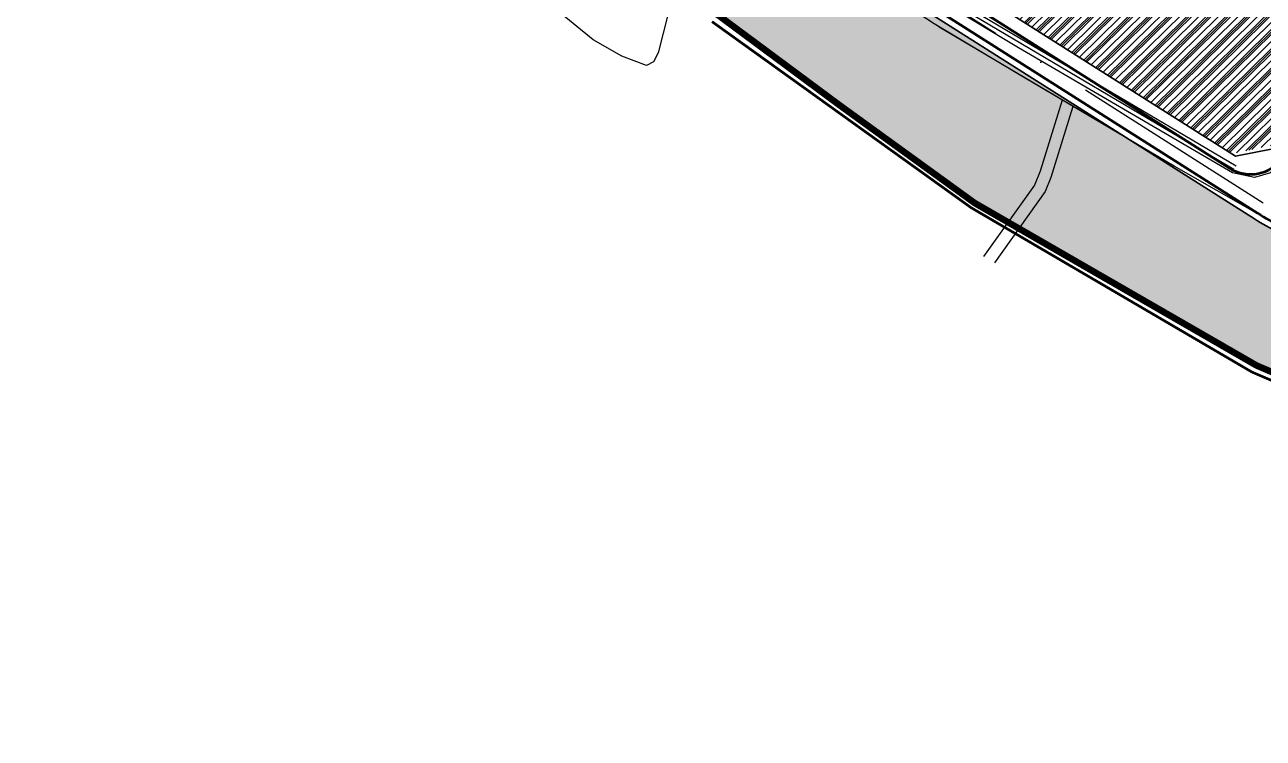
# Model space of a CAD drawing. Extents: x 577299 to 581055, y 2342699 to 2346415.
# Drawn here: x 579726 to 580291, y 2342935 to 2343260 of the extents above; entities that cross this region are included whole.
import ezdxf

# ---------------------------------------------------------------- set-up
doc = ezdxf.new("R2010")
doc.units = 0
doc.header["$LTSCALE"] = 10
doc.header["$MEASUREMENT"] = 0
for name, pattern in [('ACAD_ISO10W100', [18, 12, -3, 0, -3]), ('CENTER', [2, 1.25, -0.25, 0.25, -0.25]), ('DUONGDUT', [0.1875, 0.125, -0.0625])]:
    doc.linetypes.add(name, pattern=pattern)
for name, color, linetype in [('cayxanh', 74, 'Continuous'), ('HTCN', 192, 'Continuous'), ('HTRanhTN', 147, 'Continuous'), ('Lopduong', 7, 'Continuous'), ('Tim dg', 6, 'CENTER')]:
    doc.layers.add(name, color=color, linetype=linetype)
for name, color, linetype, lineweight in [('DuongQH', 7, 'Continuous', 60), ('r-g-t-ke', 7, 'Continuous', 20), ('whe', 142, 'Continuous', 35), ('wlong-duong', 40, 'Continuous', 53)]:
    doc.layers.add(name, color=color, linetype=linetype, lineweight=lineweight)
doc.linetypes.add('BOCAP_XAY', pattern='A,0.75,[147,LTTLL.SHX,S=0.1,R=0,X=0,Y=0],0.75', length=1.5)
pattern_1 = [(359.58224145, (-17089.4939, 4285.579), (0.015785906, 2.1650059602), [1.25, -1.25]), (59.58224145, (-17089.4939, 4285.579), (-1.8670572079, 1.0961739756), [1.25, -1.25]), (119.58224145, (-17088.861, 4286.657), (-1.8828431138, -1.0688319845), [1.25, -1.25])]

msp = doc.modelspace()

# ---------------------------------------------------------------- hatches: boundary and pattern name
at = {"layer": 'cayxanh'}
h = msp.add_hatch(dxfattribs=at)
h.set_pattern_fill('STARS', color=256, scale=10, angle=-0.4178, style=0)
h.set_pattern_definition(pattern_1)
h.paths.add_polyline_path([(580039.41, 2343328.83), (579987.92, 2343305.73), (580028.54, 2343275.09), (580159.32, 2343179.19), (580221.07, 2343143.61), (580265.97, 2343185.16)])
h = msp.add_hatch(dxfattribs=at)
h.set_pattern_fill('STARS', color=256, scale=10, angle=-0.4178, style=0)
h.set_pattern_definition(pattern_1)
h.paths.add_polyline_path([(580297.22, 2343166.01, -0.038045), (580286.85, 2343171.92), (580265.97, 2343185.16), (580221.07, 2343143.61), (580287.85, 2343105.14), (580400.21, 2343057.23), (580447.27, 2343041.01), (580496.88, 2343071.5)])
at = {"layer": 'HTCN'}
h = msp.add_hatch(dxfattribs=at)
h.set_pattern_fill('PLASTI', color=256, scale=25, angle=44.5822, style=0)
h.set_pattern_definition([(44.58224145, (-17089.494, 4285.579), (-4.387077064, 4.451522755), []), (44.58224145, (-17090.042, 4286.1354), (-4.387077064, 4.451522755), []), (44.58224145, (-17090.5906, 4286.692), (-4.387077064, 4.451522755), []), (44.58224145, (-17092.236, 4288.361), (-4.387077064, 4.451522755), [])])
h.paths.add_polyline_path([(580035.84, 2343354.19), (580276.39, 2343201.66), (580296.67, 2343205.81), (580332.06, 2343255.79), (580341.41, 2343301.61), (580355.16, 2343672.83), (580343.99, 2343684.74), (580320.73, 2343685.65), (580320.72, 2343686.56), (580111.35, 2343693.98)])

# ---------------------------------------------------------------- linework, layer by layer
at = {"layer": 'DuongQH', "linetype": 'DUONGDUT', "ltscale": 30, "extrusion": (-8.80861e-05, -0.0001149, 1), "const_width": 1.2, "elevation": 1.01}
msp.add_lwpolyline([(580039.63, 2343261.86), (580157.67, 2343177.12), (580285.71, 2343102.2), (580399.12, 2343053.53)], dxfattribs=at)
at = {"layer": 'HTRanhTN', "linetype": 'BOCAP_XAY', "ltscale": 0.5}
for points in [[(580278.45, 2343196.05), (580152.98, 2343270.15), (580031.02, 2343353.58), (579846.61, 2343508.56), (579837.23, 2343516.67), (579836.89, 2343520.79), (579835.35, 2343536.52), (579853.37, 2343556.97), (579898.99, 2343608.53)], [(579828.45, 2343522.44), (579845.49, 2343507.63), (580029.86, 2343352.2), (580152.11, 2343268.76), (580277.38, 2343194.61)]]:
    msp.add_lwpolyline(points, dxfattribs=at)
at = {"layer": 'Lopduong'}
for points in [[(580588.92, 2343030.63), (580353.49, 2343142.71), (580290.19, 2343173.21), (580250.32, 2343195.99), (580178.95, 2343238.05), (580140.9, 2343260.82), (580109.23, 2343281.7), (580048.32, 2343323.32), (580039.71, 2343329.36), (579953.29, 2343399.1), (579895.71, 2343447.53), (579857.3, 2343480.76)], [(580343.98, 2343268.6), (580336.82, 2343250.09), (580328.85, 2343237.44), (580299.42, 2343197.35), (580294.09, 2343192.91), (580286.86, 2343190.89), (580276.76, 2343192.98), (580179.31, 2343249.94), (580146.86, 2343269.4)], [(580250.32, 2343195.99), (580143.13, 2343259.37)], [(580250.32, 2343195.99), (580143.13, 2343259.37)]]:
    msp.add_lwpolyline(points, dxfattribs=at)
at = {"layer": 'Lopduong', "extrusion": (-8.80861e-05, -0.0001149, 1), "elevation": 1.01}
for points in [[(580024.19, 2343283.7), (580015.08, 2343247.67), (580012.91, 2343243.57), (580009.76, 2343241.88), (579998.48, 2343246.19), (579985.51, 2343253.62), (579883.72, 2343336.76)], [(580199.22, 2343226.09), (580189.17, 2343193.78), (580186.58, 2343187.31), (580163.42, 2343154.81)], [(580204.14, 2343223.19), (580194.09, 2343190.88), (580191.5, 2343184.41), (580168.34, 2343151.91)]]:
    msp.add_lwpolyline(points, dxfattribs=at)
at = {"layer": 'r-g-t-ke', "linetype": 'DUONGDUT', "ltscale": 30, "const_width": 3}
msp.add_lwpolyline([(579575.3, 2343662.93), (579846.13, 2343421.45), (579917.08, 2343359.16), (579970.87, 2343317.69), (580028.54, 2343275.09), (580097.56, 2343223.9), (580159.32, 2343179.19), (580287.85, 2343105.14), (580400.21, 2343057.23), (580611.78, 2342984.31), (580740.22, 2342937.44), (580743.7, 2343027.83), (580752.09, 2343245.57), (580753.48, 2343281.55), (580757.38, 2343382.69), (580782.87, 2343663.24), (580780.82, 2343713.3), (580777.93, 2343896.98), (580779.41, 2343932.02), (580802.37, 2344159.27), (580805.06, 2344185.98)], dxfattribs=at)
at = {"layer": 'Tim dg', "linetype": 'ACAD_ISO10W100', "ltscale": 0.8}
msp.add_line((580290.84, 2343179.16), (580029.17, 2343345.1), dxfattribs=at)
at = {"layer": 'Tim dg', "linetype": 'Continuous', "const_width": 0.1}
msp.add_lwpolyline([(579131.08, 2344057.44), (579846.13, 2343421.45), (579917.08, 2343359.16), (580028.54, 2343275.09), (580159.32, 2343179.19), (580287.85, 2343105.14), (580400.21, 2343057.23), (580611.78, 2342984.31), (580740.22, 2342937.44), (580742.88, 2343002.34), (580661.25, 2343005.46, -0.072831), (580647, 2343008.11), (580594.17, 2343026.15, -0.028403), (580583.65, 2343030.42), (580297.22, 2343166.01, -0.038045), (580286.85, 2343171.92), (580024.28, 2343338.43), (579788.07, 2343537.76), (579526.69, 2343771.99)], format="xyb", dxfattribs=at)
at = {"layer": 'whe'}
for p, q in [((580278.2, 2343200.5), (580035.84, 2343354.19)), ((580286.85, 2343171.92), (580024.28, 2343338.43)), ((580278.2, 2343200.5), (580295.27, 2343203.86))]:
    msp.add_line(p, q, dxfattribs=at)
msp.add_arc((580340.41, 2343256.37), 100, 237.6183, 244.6413, dxfattribs=at)
at = {"layer": 'wlong-duong'}
for p, q in [((580275.5, 2343195.1), (580032.29, 2343349.34)), ((580288.3, 2343174.55), (580026.06, 2343340.86))]:
    msp.add_line(p, q, dxfattribs=at)
for centre, radius, end in [((580285.14, 2343210.3), 18, 324.6011), ((580341.86, 2343259), 100, 244.6413)]:
    msp.add_arc(centre, radius, 237.6183, end, dxfattribs=at)

doc.saveas('drawing.dxf')
